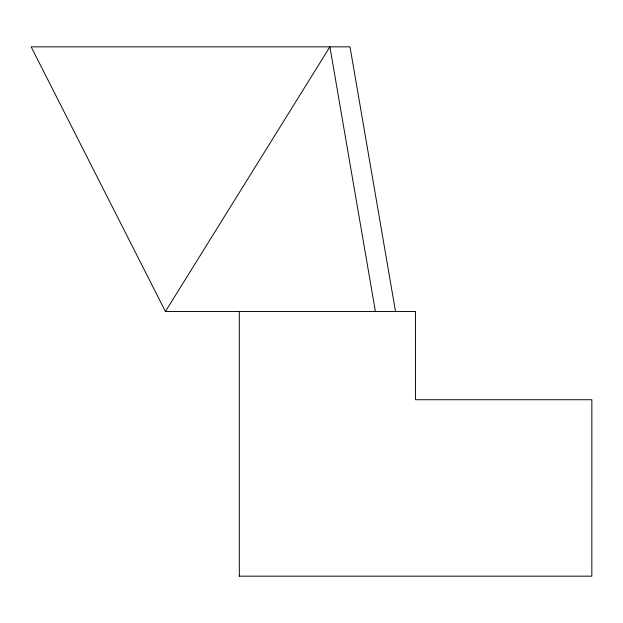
<?xml version="1.0" encoding="UTF-8"?>
<svg xmlns="http://www.w3.org/2000/svg" width="623" height="623" viewBox="0 0 623 623"><rect width="100%" height="100%" fill="white"/><g stroke="black" fill="none" stroke-linecap="round" stroke-linejoin="round"><path stroke-width="0.93" d="M395.512 311.5L350.001 46.834L31.15 46.834L165.43 311.5L329.894 46.834L375.404 311.5M165.43 311.5L415.541 311.5L415.525 399.725L591.85 399.725L591.842 576.166L239.318 576.166M239.318 311.5L239.318 576.166"/></g></svg>
